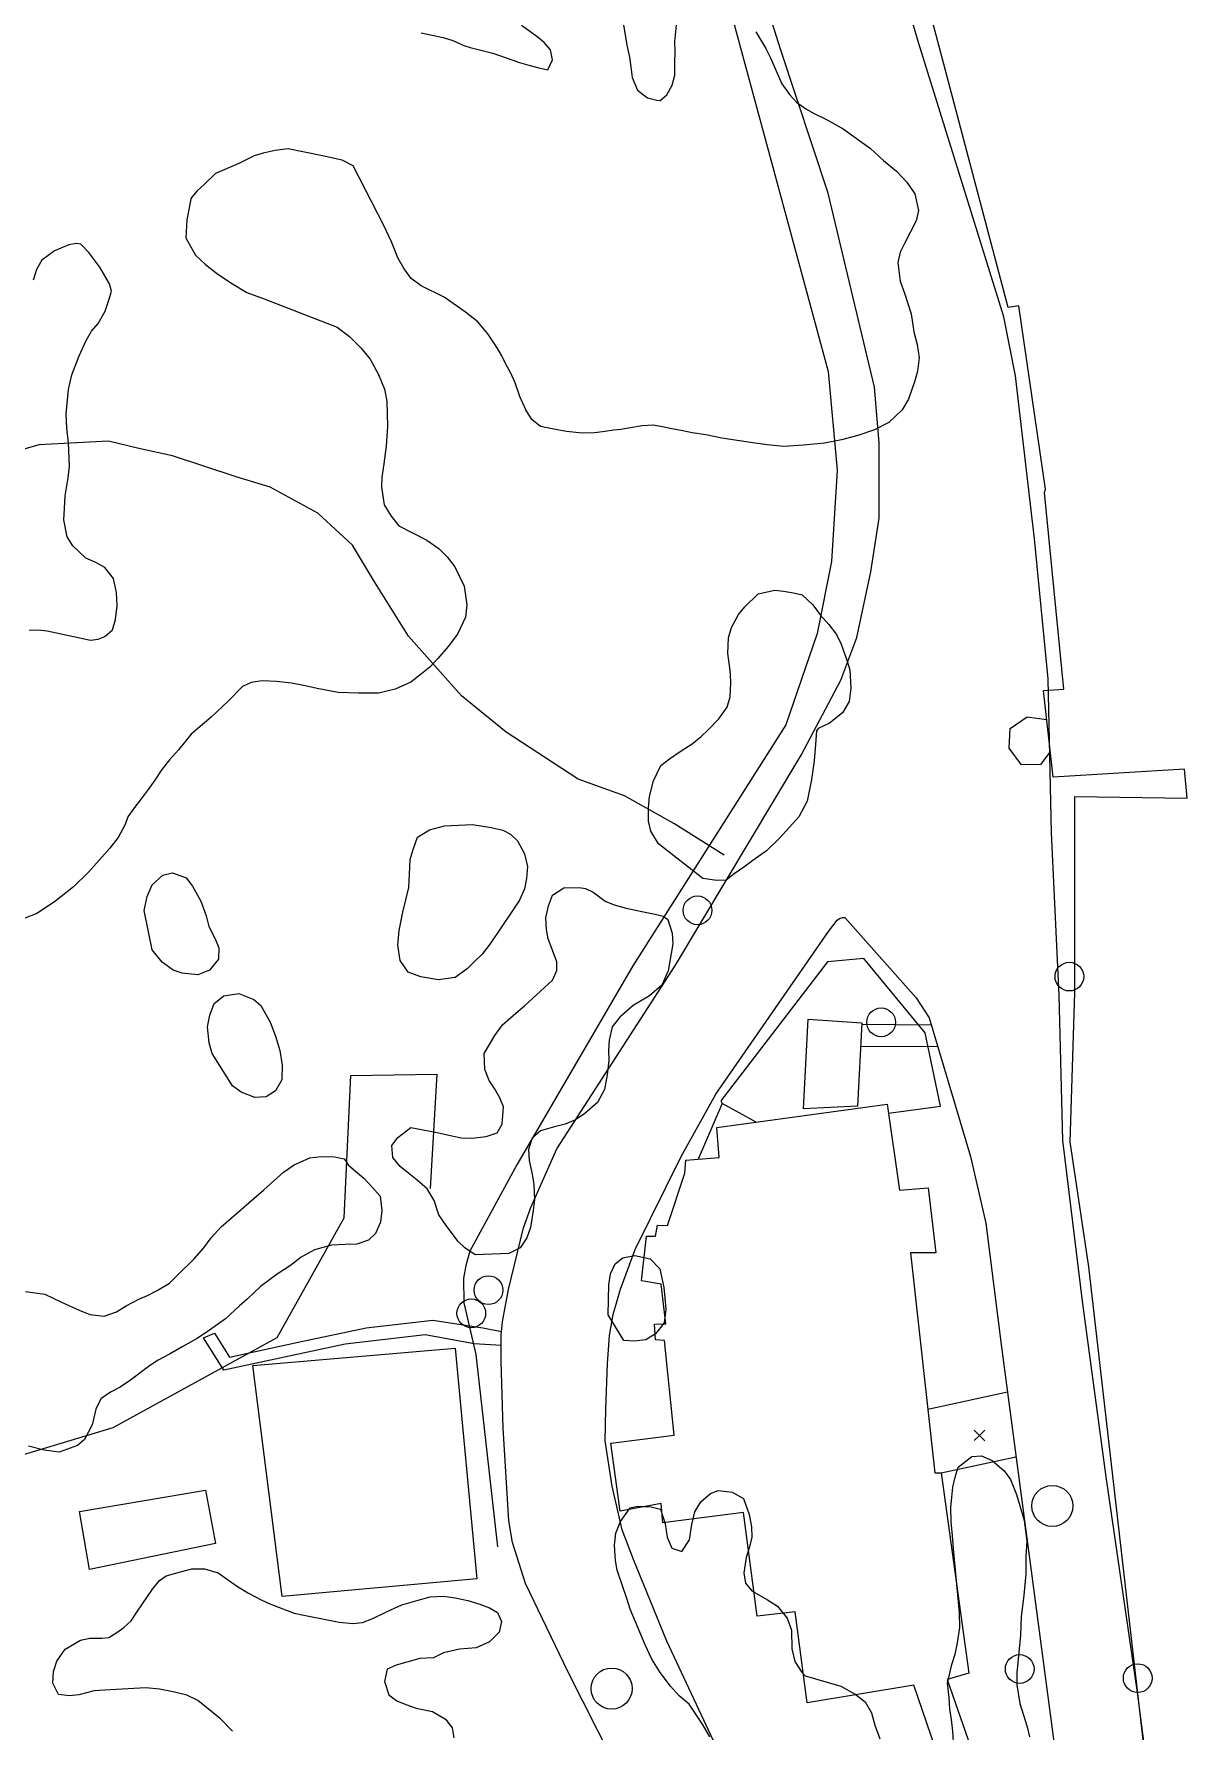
# Model space of a CAD drawing. Header units: metres. Extents: x 4652992 to 4879070, y 2074171 to 2309877.
# Drawn here: x 4654362.4 to 4654424.2, y 2307839.3 to 2307930.2 of the extents above; entities that cross this region are included whole.
import ezdxf

# ---------------------------------------------------------------- set-up
doc = ezdxf.new("R2010")
doc.units = ezdxf.units.M
doc.header["$MEASUREMENT"] = 0
doc.linetypes.add('DGN Style 2', pattern=[66.27138, 39.762828, -26.508552])
for name, color, linetype, lineweight in [('Level 1', 2, 'Continuous', 0), ('Level 18', 5, 'Continuous', 0), ('Level 30', 5, 'Continuous', 0), ('Level 31', 38, 'Continuous', 0), ('Level 35', 4, 'Continuous', 0), ('Level 36', 1, 'Continuous', 0), ('Level 37', 3, 'Continuous', 0), ('Level 38', 3, 'Continuous', 0), ('Level 40', 1, 'Continuous', 0), ('Level 45', 9, 'Continuous', 0), ('Level 53', 5, 'Continuous', 0), ('Level 54', 30, 'DGN Style 2', 0), ('Level 61', 4, 'Continuous', 0), ('Level 62', 4, 'Continuous', 0), ('Level 63', 3, 'Continuous', 0)]:
    doc.layers.add(name, color=color, linetype=linetype, lineweight=lineweight)

# ---------------------------------------------------------------- blocks, each defined once
blk = doc.blocks.new('POSTE_1')
at = {"layer": 'Level 61'}
blk.add_circle((-4.7e-05, -1.9e-05, -2.4e-05), 0.770001, dxfattribs=at)
blk = doc.blocks.new('AL_1')
at = {"layer": 'Level 45'}
blk.add_circle((2.1e-05, 1.3e-05, 3e-05), 1.100002, dxfattribs=at)
blk = doc.blocks.new('COTA_11')
at = {"layer": 'Level 63', "ltscale": 0.2}
for p, q in [((-1.408272, 1.419372, 0.00024), (0.000185, -0.00015, 0.00024)), ((1.419707, 1.408307, 0.00024), (0.000185, -0.00015, 0.00024)), ((0.000185, -0.00015, 0.00024), (-1.419337, -1.408607, 0.00024)), ((0.000185, -0.00015, 0.00024), (1.408642, -1.419672, 0.00024))]:
    blk.add_line(p, q, dxfattribs=at)

msp = doc.modelspace()

# ---------------------------------------------------------------- linework, layer by layer
at = {"layer": 'Level 1'}
msp.add_polyline3d([(4654399.375656, 2307886.217065, 1367), (4654396.675211, 2307887.910247, 1364), (4654394.038203, 2307889.398372, 1362), (4654391.561358, 2307890.287298, 1359.16), (4654387.696332, 2307892.801336, 1356.84), (4654385.299769, 2307894.753819, 1356), (4654382.469821, 2307897.946792, 1355), (4654380.587455, 2307900.949494, 1354), (4654379.454434, 2307902.82897, 1353), (4654377.6053, 2307904.534589, 1352), (4654375.049391, 2307905.930335, 1351), (4654373.231554, 2307906.476577, 1350), (4654369.826957, 2307907.604371, 1348), (4654368.007438, 2307908.005134, 1347), (4654366.389952, 2307908.390368, 1346), (4654362.660771, 2307908.189085, 1345), (4654359.527892, 2307907.292756, 1344.48)], dxfattribs=at)
at = {"layer": 'Level 18', "color": 30}
for points in [[(4654422.79611, 2307831.606672, 1372.567526), (4654421.525157, 2307841.362902, 1371.631125), (4654419.846687, 2307852.916133, 1370.4569), (4654418.567203, 2307862.334612, 1369.752861), (4654417.528472, 2307870.926252, 1368.990392), (4654417.318157, 2307878.713073, 1368.629398), (4654416.916682, 2307887.416539, 1368.269398), (4654416.735538, 2307895.660109, 1368.009398), (4654416.003383, 2307903.154393, 1367.939398), (4654414.99325, 2307911.886516, 1368.029398), (4654414.362368, 2307915.0445, 1368.109398), (4654409.783123, 2307929.747616, 1368.299398), (4654405.699349, 2307943.756894, 1368.188105), (4654401.103717, 2307958.940079, 1368.200928), (4654396.222893, 2307974.106805, 1367.900175), (4654389.205098, 2307999.377394, 1367.045013), (4654384.495092, 2308019.023398, 1366.410712), (4654379.788315, 2308038.259953, 1365.687573), (4654375.976073, 2308056.687478, 1365.146667), (4654372.28934, 2308074.494753, 1364.571926), (4654368.246971, 2308093.541565, 1364.093342), (4654366.325954, 2308110.401765, 1363.53)], [(4654394.180085, 2307836.198893, 1367.56), (4654391.02331, 2307842.447566, 1367.81), (4654388.733054, 2307847.20141, 1367.94), (4654388.044197, 2307849.408716, 1368.02), (4654387.835683, 2307850.557299, 1368.01), (4654387.543985, 2307855.53292, 1368.1), (4654387.419919, 2307859.094861, 1368.17), (4654387.433068, 2307860.50862, 1368.13), (4654387.507762, 2307861.212768, 1368.12), (4654387.563583, 2307861.618694, 1368.12), (4654387.813972, 2307862.956624, 1368.15), (4654388.626684, 2307866.2608, 1368.09), (4654389.012913, 2307867.348897, 1368.03), (4654390.405692, 2307870.487655, 1368.07), (4654396.772175, 2307880.320476, 1368), (4654403.506028, 2307891.574453, 1368.04), (4654405.628631, 2307895.598772, 1368.03), (4654406.480678, 2307897.877164, 1367.96), (4654407.241959, 2307901.390484, 1367.93), (4654407.680129, 2307904.258363, 1367.76), (4654407.672683, 2307908.294258, 1367.8), (4654407.423949, 2307911.28216, 1367.78), (4654404.94969, 2307921.674259, 1367.96), (4654402.39772, 2307929.389076, 1367.92), (4654399.423089, 2307938.774889, 1368.12)], [(4654399.074542, 2307838.214984, 1367.551883), (4654396.303918, 2307844.109947, 1367.751512), (4654394.517043, 2307848.486896, 1367.791512), (4654393.912291, 2307850.086558, 1367.791512), (4654393.374196, 2307852.420011, 1367.871512), (4654393.000757, 2307854.850083, 1367.831512), (4654393.035711, 2307856.5383, 1367.831512), (4654393.123451, 2307858.963059, 1367.831512), (4654393.237596, 2307860.491066, 1367.971784), (4654393.420352, 2307861.611812, 1367.911784), (4654393.826576, 2307862.970121, 1367.851784), (4654394.602466, 2307865.093757, 1367.821784), (4654397.065008, 2307870.075949, 1367.925252), (4654398.922262, 2307873.42349, 1367.975252), (4654404.958375, 2307882.122992, 1368.005954), (4654405.425838, 2307882.731441, 1367.975954), (4654405.561796, 2307882.82732, 1367.975954), (4654405.716914, 2307882.875992, 1367.985954), (4654405.841024, 2307882.880212, 1367.985954), (4654409.668727, 2307878.567266, 1368.465954), (4654410.359084, 2307877.496897, 1368.455954), (4654412.582288, 2307870.075376, 1369.175954), (4654413.388912, 2307866.501266, 1369.315954), (4654414.232313, 2307859.867907, 1369.895954), (4654417.071729, 2307838.455664, 1371.855954)]]:
    msp.add_polyline3d(points, dxfattribs=at)
at = {"layer": 'Level 30', "color": 1}
for points in [[(4654422.196223, 2307835.573193, 1375.102378), (4654418.918478, 2307864.172454, 1374.341197), (4654417.91636, 2307870.860537, 1374.641197), (4654418.173141, 2307878.839968, 1373.661197), (4654418.167626, 2307889.364657, 1372.031197), (4654424.178723, 2307889.276868, 1371.321197), (4654424.042128, 2307890.82103, 1371.311197), (4654416.998801, 2307890.387293, 1370.541197), (4654416.478147, 2307895.034456, 1370.691197), (4654417.57048, 2307895.108659, 1372.251197), (4654416.532604, 2307905.638731, 1370.461197), (4654416.585623, 2307905.81803, 1372.561197), (4654415.172562, 2307915.634733, 1373.121197), (4654414.596915, 2307915.543689, 1373.081197), (4654407.949899, 2307940.681037, 1371.541197), (4654408.071864, 2307940.783614, 1372.611197), (4654406.265325, 2307947.164787, 1372.701197), (4654405.93306, 2307946.913699, 1371.551197), (4654396.388111, 2307977.142489, 1373.701197), (4654396.147874, 2307977.119265, 1370.721197), (4654396.117717, 2307977.243641, 1370.722481)], [(4654410.683795, 2307838.424085, 1373.616513), (4654409.547036, 2307841.762197, 1375.796513), (4654403.815948, 2307840.817147, 1373.556513), (4654403.179674, 2307845.68194, 1374.056513), (4654401.153138, 2307845.463959, 1373.476513), (4654400.416061, 2307851.010716, 1373.586513), (4654396.090012, 2307850.460714, 1373.046513), (4654395.99203, 2307851.483731, 1373.056513), (4654393.81028, 2307851.072955, 1372.876513), (4654393.302442, 2307854.727527, 1372.906513), (4654396.701761, 2307855.158621, 1372.976513), (4654396.185218, 2307860.216162, 1372.276513), (4654395.697138, 2307860.255647, 1371.456513), (4654395.646119, 2307861.102183, 1371.546513), (4654396.245416, 2307861.117679, 1371.526513), (4654395.995849, 2307863.24389, 1371.586513), (4654394.94175, 2307863.421728, 1371.476513), (4654395.208441, 2307865.802729, 1371.736513), (4654395.698395, 2307865.804708, 1371.706513), (4654395.799934, 2307866.405354, 1371.756513), (4654396.334645, 2307866.384655, 1371.856513), (4654397.272382, 2307869.178467, 1371.806513), (4654397.316403, 2307869.873996, 1371.626513), (4654399.11702, 2307870.031496, 1372.386513), (4654398.981113, 2307871.633578, 1372.166513), (4654408.111259, 2307872.877314, 1372.316513), (4654408.773836, 2307868.265333, 1372.376513), (4654410.298417, 2307868.393048, 1371.526513), (4654410.718448, 2307864.922928, 1371.636513), (4654409.361842, 2307864.915803, 1372.306513), (4654410.666552, 2307853.137295, 1374.536513), (4654411.000959, 2307853.141745, 1374.476513), (4654412.48083, 2307842.402661, 1374.456513), (4654411.322132, 2307842.064108, 1374.436513), (4654412.453364, 2307838.831646, 1373.536513)]]:
    msp.add_polyline3d(points, dxfattribs=at)
for points in [[(4654375.694476, 2307846.501408, 1369.221493), (4654374.120741, 2307858.880066, 1369.361493), (4654384.968745, 2307859.815303, 1369.861493), (4654386.129583, 2307847.446906, 1370.101493)], [(4654365.365027, 2307847.952656, 1365.151493), (4654364.841151, 2307851.05912, 1365.351493), (4654371.580589, 2307852.20252, 1365.411493), (4654372.127262, 2307849.339597, 1365.041493)]]:
    msp.add_3dface(points, dxfattribs=at)
at = {"layer": 'Level 31'}
msp.add_polyline3d([(4654416.821974, 2307891.726554, 1370.266608), (4654416.329654, 2307891.072598, 1370.096608), (4654415.301786, 2307891.061739, 1370.016608), (4654414.638132, 2307891.942358, 1369.996608), (4654414.695488, 2307893.007286, 1369.936608), (4654415.604022, 2307893.629191, 1369.926608), (4654416.651744, 2307893.484996, 1369.976608)], dxfattribs=at)
at = {"layer": 'Level 35', "extrusion": (-0.0028601656341047, -0.0956769631822831, 0.9954083273555439), "elevation": -232757.813542, "flags": 128}
msp.add_lwpolyline([(4583362.095805, 2434818.239003), (4583360.247791, 2434819.179248), (4583359.053947, 2434816.149569)], dxfattribs=at)
at = {"layer": 'Level 36'}
for p, q in [((4654410.288417, 2307856.550976, 1371.320298), (4654414.550766, 2307857.466424, 1371.600298)), ((4654411.000959, 2307853.141745, 1371.500299), (4654415.01252, 2307853.984306, 1371.700299))]:
    msp.add_line(p, q, dxfattribs=at)
at = {"layer": 'Level 37', "extrusion": (-0.2242751989903879, 0.0161996427957323, 0.9743911979749778), "elevation": -1005145.592281, "flags": 128}
msp.add_lwpolyline([(-2637194.72543, 4361699.203093), (-2637195.126292, 4361703.917148), (-2637188.979095, 4361704.006092)], dxfattribs=at)
at = {"layer": 'Level 37'}
for points in [[(4654399.604205, 2307931.842472, 1368.521197), (4654404.947274, 2307912.12044, 1368.681197), (4654405.430328, 2307906.837379, 1368.581197), (4654405.120379, 2307901.952554, 1368.661197), (4654404.354093, 2307898.098159, 1368.661197), (4654402.687077, 2307893.195132, 1368.701197), (4654394.485877, 2307880.284075, 1368.681197), (4654388.265216, 2307869.63461, 1368.421197), (4654385.751255, 2307865.01215, 1368.321197), (4654385.529348, 2307864.243369, 1368.181197), (4654385.413719, 2307863.567712, 1368.161197), (4654385.431931, 2307862.238606, 1368.481197), (4654386.065317, 2307859.477261, 1368.481197), (4654387.230969, 2307849.17121, 1368.641197)], [(4654303.522367, 2307836.978702, 1346.770273), (4654322.698398, 2307842.942044, 1355.490273), (4654353.584691, 2307851.632133, 1362.930273), (4654366.639489, 2307855.563065, 1364.510273), (4654375.434873, 2307860.383755, 1365.310273), (4654379.018281, 2307866.792882, 1365.050273), (4654379.378924, 2307874.423588, 1364.470273)]]:
    msp.add_polyline3d(points, dxfattribs=at)
at = {"layer": 'Level 38'}
msp.add_line((4654399.193016, 2307873.064137, 1369.646513), (4654399.267623, 2307872.911157, 1369.646513), dxfattribs=at)
msp.add_polyline3d([(4654408.181081, 2307872.391304, 1370.836513), (4654410.961347, 2307872.771093, 1370.736513), (4654410.14683, 2307876.696491, 1370.246513), (4654406.863095, 2307880.689006, 1369.786513), (4654404.912683, 2307880.506494, 1369.706513), (4654399.193016, 2307873.064137, 1369.646513)], dxfattribs=at)
at = {"layer": 'Level 40', "color": 3}
for points in [[(4654383.149946, 2307930.268657, 1362.68), (4654384.318434, 2307930.006817, 1362.68), (4654384.83519, 2307929.843801, 1362.72), (4654385.422482, 2307929.575872, 1362.76), (4654385.768935, 2307929.476912, 1363.12), (4654386.990293, 2307929.174284, 1363.12), (4654388.417283, 2307928.67935, 1363.12), (4654388.904681, 2307928.522151, 1363.28), (4654389.368568, 2307928.399923, 1363.48), (4654389.926377, 2307928.289397, 1363.76), (4654390.184258, 2307928.814231, 1364.28), (4654390.078145, 2307929.350564, 1364.4), (4654389.731442, 2307929.752695, 1364.6), (4654389.337841, 2307930.073182, 1364.76), (4654388.509588, 2307930.661666, 1364.96)], [(4654393.922099, 2307931.013887, 1368.92), (4654394.158085, 2307929.603078, 1369), (4654394.305374, 2307928.96765, 1368.96), (4654394.382129, 2307928.437134, 1368.76), (4654394.453037, 2307927.877465, 1368.84), (4654394.741271, 2307927.183797, 1368.96), (4654395.058491, 2307926.939069, 1369.28), (4654395.26997, 2307926.775916, 1369.76), (4654395.763216, 2307926.647871, 1370.04), (4654395.945212, 2307926.642122, 1370.6), (4654396.308958, 2307926.933795, 1371.08), (4654396.596197, 2307927.452812, 1371.12), (4654396.736644, 2307928.000915, 1371.24), (4654396.741993, 2307928.636411, 1371.4), (4654396.747343, 2307929.271908, 1371.48), (4654396.729305, 2307929.790789, 1371.84), (4654396.816633, 2307930.682852, 1372.04)], [(4654401.079068, 2307930.323274, 1372.8), (4654401.602294, 2307929.431483, 1372.84), (4654401.866892, 2307928.924372, 1372.84), (4654402.472719, 2307927.531219, 1372.76), (4654402.878263, 2307926.965868, 1372.76), (4654403.254323, 2307926.55792, 1372.76), (4654403.759511, 2307926.185011, 1372.8), (4654404.20001, 2307925.946167, 1372.8), (4654404.893042, 2307925.596663, 1372.72), (4654405.744683, 2307925.124794, 1372.68), (4654407.213222, 2307924.076007, 1372.64), (4654407.906502, 2307923.423331, 1372.64), (4654408.617323, 2307922.858116, 1372.64), (4654409.169658, 2307922.263679, 1372.64), (4654409.592866, 2307921.634204, 1372.64), (4654409.781456, 2307920.748094, 1372.6), (4654409.670367, 2307920.194174, 1372.68), (4654409.03145, 2307918.987034, 1372.76), (4654408.814621, 2307918.51469, 1372.8), (4654408.674173, 2307917.966587, 1372.88), (4654408.810018, 2307916.96968, 1373.04), (4654409.045382, 2307916.3168, 1373.16), (4654409.210212, 2307915.768832, 1373.2), (4654409.4044, 2307915.215048, 1373.4), (4654409.546091, 2307914.247294, 1373.36), (4654409.716892, 2307913.576895, 1373.36), (4654409.817283, 2307912.859823, 1373.36), (4654409.735676, 2307912.1485, 1373.36), (4654409.601076, 2307911.62955, 1373.4), (4654409.249646, 2307910.638256, 1373.4), (4654408.921355, 2307910.066749, 1373.44), (4654408.205683, 2307909.390125, 1373.44), (4654407.425198, 2307908.999153, 1373.44), (4654406.538974, 2307908.689757, 1373.44), (4654405.67029, 2307908.467822, 1373.36), (4654404.748737, 2307908.286676, 1373.28), (4654403.627521, 2307908.175403, 1373.2), (4654402.576716, 2307908.110803, 1373), (4654401.678425, 2307908.197857, 1372.88), (4654400.785981, 2307908.314064, 1372.68), (4654399.247653, 2307908.558249, 1372.12), (4654398.39626, 2307908.726947, 1371.36), (4654397.656455, 2307908.843222, 1370.52), (4654397.069288, 2307908.959565, 1370.44), (4654396.570196, 2307909.058457, 1370.4), (4654396.071104, 2307909.157349, 1370.4), (4654395.572012, 2307909.25624, 1370.28), (4654394.984969, 2307909.220998, 1368.72), (4654394.351028, 2307909.104111, 1367.88), (4654393.846213, 2307909.022264, 1367.32), (4654393.441167, 2307908.981272, 1366.36), (4654393.000916, 2307908.916944, 1366.08), (4654392.437385, 2307908.846731, 1366.08), (4654391.762268, 2307908.82894, 1366.08), (4654390.922693, 2307908.904359, 1365.04), (4654390.159376, 2307909.055605, 1364.56), (4654389.542851, 2307909.177765, 1364.44), (4654389.067021, 2307909.544858, 1364.24), (4654388.743706, 2307910.063603, 1364.04), (4654388.43196, 2307910.792242, 1363.8), (4654388.178931, 2307911.509247, 1363.56), (4654387.949538, 2307912.039695, 1363.32), (4654387.679093, 2307912.517652, 1363.08), (4654387.461518, 2307912.954822, 1362.76), (4654387.214584, 2307913.397809, 1362.56), (4654386.720841, 2307914.132197, 1362.48), (4654386.1802, 2307914.784941, 1362.48), (4654385.522249, 2307915.309368, 1362.48), (4654384.370929, 2307916.113426, 1362.48), (4654383.149323, 2307916.719226, 1362.48), (4654382.614777, 2307917.097952, 1362.24), (4654382.232745, 2307917.628332, 1361.8), (4654381.891766, 2307918.211203, 1361.64), (4654381.54469, 2307919.068091, 1361.48), (4654381.138898, 2307919.936613, 1361.4), (4654379.492467, 2307923.142501, 1361.64), (4654378.911022, 2307923.439584, 1361.8), (4654377.859968, 2307923.678155, 1362.04), (4654376.891143, 2307923.870122, 1362.2), (4654376.010392, 2307924.044636, 1362.4), (4654375.323581, 2307923.968538, 1362.64), (4654374.683792, 2307923.822498, 1362.72), (4654374.196643, 2307923.676526, 1362.8), (4654373.380953, 2307923.262217, 1362.88), (4654372.113319, 2307922.725273, 1363.04), (4654371.509109, 2307922.147813, 1363.32), (4654371.133671, 2307921.797832, 1363.44), (4654370.852154, 2307921.459554, 1363.76), (4654370.805255, 2307921.377911, 1364.44), (4654370.70586, 2307920.882298, 1364.76), (4654370.57723, 2307920.240916, 1364.76), (4654370.536925, 2307919.278912, 1364.76), (4654371.054303, 2307918.357967, 1365.08), (4654371.59482, 2307917.856809, 1365.36), (4654372.252771, 2307917.332382, 1365.56), (4654373.034002, 2307916.81384, 1365.8), (4654373.797568, 2307916.359422, 1366.16), (4654374.737159, 2307916.021688, 1366.56), (4654375.700263, 2307915.648982, 1366.84), (4654378.642442, 2307914.490077, 1367.08), (4654379.30624, 2307913.994804, 1367.16), (4654379.917292, 2307913.388733, 1367.32), (4654380.405063, 2307912.776776, 1367.32), (4654380.851907, 2307911.960744, 1367.32), (4654381.181318, 2307911.167981, 1367.36), (4654381.299249, 2307910.53837, 1367.36), (4654381.317411, 2307909.867903, 1367.4), (4654381.329727, 2307909.168282, 1367.4), (4654381.271881, 2307908.118816, 1367.4), (4654381.1435, 2307907.174264, 1367.44), (4654381.032535, 2307906.468758, 1367.6), (4654381.015368, 2307905.92654, 1367.68), (4654381.162906, 2307904.98794, 1367.72), (4654381.527397, 2307904.370099, 1367.72), (4654381.944634, 2307903.863055, 1367.72), (4654383.436437, 2307903.082469, 1367.72), (4654384.106081, 2307902.61635, 1367.72), (4654384.540858, 2307902.196767, 1367.72), (4654384.952248, 2307901.66057, 1367.72), (4654385.44624, 2307900.623011, 1367.72), (4654385.582084, 2307899.626103, 1367.72), (4654385.512172, 2307898.973088, 1367.72), (4654385.084361, 2307898.057553, 1367.56), (4654384.585891, 2307897.398516, 1367.48), (4654384.028704, 2307896.751114, 1367.44), (4654383.60052, 2307896.290336, 1367.36), (4654383.160517, 2307895.922837, 1367.32), (4654382.585541, 2307895.491145, 1367.28), (4654381.74634, 2307895.111807, 1367.28), (4654380.848298, 2307894.895689, 1367.24), (4654379.779828, 2307894.895214, 1367.12), (4654378.687847, 2307894.92971, 1366.92), (4654377.660304, 2307895.13331, 1366.56), (4654376.83827, 2307895.296191, 1366.2), (4654376.192387, 2307895.424168, 1365.76), (4654375.388017, 2307895.522924, 1365.28), (4654374.630671, 2307895.551738, 1364.92), (4654374.031935, 2307895.458189, 1364.64), (4654373.56245, 2307895.248092, 1364.6), (4654372.794033, 2307894.46067, 1364.24), (4654371.890641, 2307893.609056, 1363.36), (4654370.822918, 2307892.699067, 1363), (4654370.136728, 2307891.86504, 1362.76), (4654369.661645, 2307891.322619, 1362.28), (4654369.251126, 2307890.797716, 1362.08), (4654368.864118, 2307890.237843, 1361.96), (4654368.518162, 2307889.73046, 1361.8), (4654368.142848, 2307889.228894, 1361.44), (4654367.732328, 2307888.703992, 1361), (4654367.433271, 2307888.278253, 1360.88), (4654367.286853, 2307887.852582, 1360.52), (4654366.905816, 2307887.170276, 1360.04), (4654366.454245, 2307886.592884, 1359.64), (4654365.897058, 2307885.945481, 1359.4), (4654365.310513, 2307885.303896, 1359.24), (4654364.512737, 2307884.522292, 1359.16), (4654363.497759, 2307883.7231, 1359.04), (4654362.54722, 2307883.093014, 1358.84), (4654361.819481, 2307882.81284, 1358.48)], [(4654362.141429, 2307898.268895, 1354.28), (4654362.63455, 2307898.292436, 1354.56), (4654363.11013, 2307898.228515, 1355.12), (4654364.513484, 2307897.920137, 1356.48), (4654365.012576, 2307897.821246, 1357.04), (4654365.423593, 2307897.739805, 1357.6), (4654365.828639, 2307897.780797, 1358.12), (4654366.192508, 2307897.920884, 1358.64), (4654366.603152, 2307898.294201, 1358.84), (4654366.772958, 2307898.836487, 1358.92), (4654366.860411, 2307899.576964, 1359.16), (4654366.818737, 2307900.282402, 1359.16), (4654366.665477, 2307901.040262, 1359.16), (4654366.201217, 2307901.617248, 1359.16), (4654365.707847, 2307901.896879, 1359.16), (4654365.173425, 2307902.124019, 1359.32), (4654364.480145, 2307902.776696, 1359.4), (4654364.180342, 2307903.260471, 1359.44), (4654363.997599, 2307904.175734, 1359.56), (4654364.026459, 2307904.776259, 1359.56), (4654364.072861, 2307905.464246, 1359.8), (4654364.236446, 2307906.432135, 1359.84), (4654364.300512, 2307907.055997, 1359.84), (4654364.246647, 2307908.30947, 1359.84), (4654364.15795, 2307909.08485, 1359.84), (4654364.12797, 2307909.848596, 1359.84), (4654364.238437, 2307911.160444, 1359.84), (4654364.425659, 2307911.941777, 1359.8), (4654364.812294, 2307912.956407, 1359.64), (4654365.193206, 2307913.790298, 1359.64), (4654365.474598, 2307914.280162, 1359.6), (4654365.832372, 2307914.694267, 1359.48), (4654366.207562, 2307915.347418, 1359.4), (4654366.430113, 2307916.000502, 1359.24), (4654366.547174, 2307916.43199, 1358.44), (4654366.441185, 2307916.816737, 1358.04), (4654365.91796, 2307917.708528, 1357.48), (4654365.341989, 2307918.489521, 1356.68), (4654364.913058, 2307918.938258, 1356.08), (4654364.678191, 2307918.984795, 1355.52), (4654364.267299, 2307918.914649, 1354.84), (4654363.498508, 2307918.581985, 1354.36), (4654362.817916, 2307918.080283, 1354.36), (4654362.536524, 2307917.59042, 1354.36), (4654362.360871, 2307917.01898, 1354.36)], [(4654395.865404, 2307886.822909, 1371.577311), (4654395.453419, 2307887.494335, 1371.537311), (4654395.327951, 2307888.039301, 1371.357311), (4654395.31931, 2307888.730149, 1370.917311), (4654395.367497, 2307889.353604, 1370.817311), (4654395.590926, 2307890.195883, 1370.737311), (4654395.981427, 2307891.019491, 1370.597311), (4654396.443464, 2307891.379023, 1370.497311), (4654397.076262, 2307891.803548, 1370.457311), (4654397.670117, 2307892.179445, 1370.457311), (4654398.140839, 2307892.579468, 1370.457311), (4654398.514998, 2307892.928089, 1370.537311), (4654399.097553, 2307893.517166, 1370.517311), (4654399.532507, 2307894.149227, 1370.417311), (4654399.692246, 2307894.694569, 1370.257311), (4654399.725443, 2307895.447541, 1369.937311), (4654399.716523, 2307895.87122, 1369.637311), (4654399.685237, 2307896.257088, 1369.317311), (4654399.578726, 2307897.02337, 1369.157311), (4654399.60193, 2307897.862686, 1369.157311), (4654399.761669, 2307898.408028, 1369.077311), (4654400.139796, 2307899.107481, 1368.957311), (4654400.484491, 2307899.518133, 1368.957311), (4654401.202552, 2307900.207239, 1369.037311), (4654402.087919, 2307900.413504, 1369.317311), (4654402.561771, 2307900.362853, 1369.517311), (4654403.09824, 2307900.271805, 1369.677311), (4654403.560512, 2307900.167166, 1369.877311), (4654404.127474, 2307899.620084, 1370.197311), (4654404.513683, 2307899.094352, 1370.657311), (4654404.984875, 2307898.566034, 1371.077311), (4654405.398446, 2307898.034941, 1371.077311), (4654405.644946, 2307897.522519, 1371.177311), (4654405.945098, 2307896.662039, 1371.417311), (4654406.117401, 2307896.136025, 1371.517311), (4654406.166806, 2307895.169967, 1371.617311), (4654406.081779, 2307894.441215, 1371.657311), (4654405.710235, 2307893.838922, 1371.797311), (4654405.021125, 2307893.284788, 1371.937311), (4654404.417277, 2307892.995235, 1372.077311), (4654404.31992, 2307892.873666, 1372.577311), (4654404.262255, 2307892.139553, 1372.577311), (4654404.203002, 2307891.265106, 1372.757311), (4654404.060075, 2307890.26641, 1372.957311), (4654403.824786, 2307889.102974, 1373.097311), (4654403.37377, 2307888.263095, 1373.217311), (4654402.346269, 2307887.1283, 1373.477311), (4654401.644785, 2307886.45001, 1373.597311), (4654400.92042, 2307885.930912, 1373.617311), (4654400.480749, 2307885.609191, 1373.597311), (4654399.911362, 2307885.214436, 1373.537311), (4654399.482477, 2307884.876537, 1373.437311), (4654398.980469, 2307884.862382, 1373.257311), (4654398.232988, 2307884.966646, 1373.137311), (4654395.865404, 2307886.822909, 1371.577311)], [(4654386.874912, 2307881.521156, 1366.7125), (4654386.403021, 2307880.912559, 1366.3525), (4654385.974282, 2307880.50578, 1366.2325), (4654385.608848, 2307880.128677, 1366.1725), (4654384.954938, 2307879.667799, 1366.1325), (4654384.071519, 2307879.53213, 1366.0525), (4654383.125492, 2307879.703057, 1365.8525), (4654382.437727, 2307879.949647, 1365.5925), (4654382.016837, 2307880.578592, 1365.4525), (4654381.890891, 2307881.388166, 1365.4525), (4654381.959186, 2307882.173784, 1365.2725), (4654382.158399, 2307883.172096, 1364.9325), (4654382.48133, 2307884.48263, 1364.5925), (4654382.507903, 2307885.206319, 1364.3525), (4654382.545983, 2307885.983826, 1364.3525), (4654382.704938, 2307886.527448, 1364.3325), (4654382.944459, 2307887.181473, 1364.4125), (4654383.583984, 2307887.575078, 1364.5125), (4654384.383229, 2307887.783271, 1364.6725), (4654385.893253, 2307887.85251, 1365.1325), (4654386.899709, 2307887.697804, 1365.5525), (4654387.509053, 2307887.550646, 1365.8325), (4654387.920565, 2307887.344044, 1366.0525), (4654388.300432, 2307886.989442, 1366.1725), (4654388.676724, 2307886.285114, 1366.4125), (4654388.831437, 2307885.610086, 1366.5925), (4654388.781118, 2307884.975142, 1366.5925), (4654388.673962, 2307884.407376, 1366.6525), (4654388.415734, 2307883.79906, 1366.7925), (4654387.979096, 2307883.155537, 1366.8925), (4654386.874912, 2307881.521156, 1366.7125)], [(4654368.293324, 2307883.261475, 1359.1125), (4654368.465216, 2307883.998806, 1358.9525), (4654368.726321, 2307884.620577, 1358.9325), (4654369.296056, 2307885.153978, 1358.9325), (4654369.817617, 2307885.26227, 1358.9925), (4654370.546389, 2307885.007663, 1359.0725), (4654370.892449, 2307884.561551, 1359.2725), (4654371.333494, 2307883.760462, 1359.5325), (4654371.618427, 2307882.961858, 1359.7325), (4654371.768817, 2307882.399811, 1359.9325), (4654372.096187, 2307881.733081, 1360.1525), (4654372.307721, 2307881.2572, 1360.2525), (4654372.276825, 2307880.646493, 1360.4325), (4654371.794142, 2307880.054022, 1360.4925), (4654371.172592, 2307879.81109, 1360.4525), (4654370.338078, 2307879.904149, 1360.2925), (4654369.857506, 2307880.054166, 1360.1725), (4654369.267568, 2307880.491887, 1359.9525), (4654368.737327, 2307881.14221, 1359.7925), (4654368.293324, 2307883.261475, 1359.1125)], [(4654386.035683, 2307864.808757, 1370.8325), (4654385.475245, 2307865.184643, 1370.6725), (4654385.109046, 2307865.536573, 1370.5525), (4654384.768739, 2307866.009595, 1370.3525), (4654384.479515, 2307866.388527, 1370.0925), (4654384.088124, 2307866.955637, 1369.8725), (4654383.838444, 2307867.719316, 1369.8725), (4654383.45856, 2307868.340244, 1369.6725), (4654382.931928, 2307868.80764, 1369.2725), (4654382.48084, 2307869.162149, 1369.0725), (4654382.008167, 2307869.548911, 1368.9125), (4654381.626854, 2307870.029949, 1368.6925), (4654381.562068, 2307870.659362, 1368.7325), (4654381.884334, 2307871.100972, 1368.8125), (4654382.596511, 2307871.634561, 1368.8525), (4654383.990732, 2307871.361997, 1368.8525), (4654384.79144, 2307871.177428, 1368.9125), (4654385.310856, 2307871.075885, 1369.0325), (4654385.861201, 2307871.052397, 1369.0925), (4654386.620886, 2307871.142171, 1369.2125), (4654387.206468, 2307871.350084, 1369.3525), (4654387.487727, 2307871.799711, 1369.5325), (4654387.54666, 2307872.741345, 1369.5725), (4654387.348794, 2307873.214554, 1369.4925), (4654387.071793, 2307873.717251, 1369.3925), (4654386.780407, 2307874.152674, 1369.2925), (4654386.550881, 2307874.744208, 1369.1325), (4654386.518455, 2307875.591567, 1369.1125), (4654387.095357, 2307876.558094, 1369.0525), (4654387.501066, 2307877.123562, 1369.0325), (4654388.206042, 2307877.756677, 1369.0125), (4654388.68658, 2307878.139312, 1369.0525), (4654390.1771, 2307879.515945, 1369.0525), (4654390.418067, 2307880.043534, 1368.9725), (4654390.417319, 2307880.506241, 1368.5125), (4654390.233123, 2307880.976777, 1368.4525), (4654389.939559, 2307881.735018, 1368.2525), (4654389.862552, 2307882.240667, 1367.9125), (4654389.825104, 2307882.864736, 1367.5325), (4654389.96319, 2307883.510557, 1367.5125), (4654390.182573, 2307884.070399, 1367.5525), (4654390.781092, 2307884.47202, 1367.9125), (4654391.611283, 2307884.491943, 1368.6925), (4654391.953004, 2307884.425138, 1369.1925), (4654392.353723, 2307884.234663, 1369.5125), (4654392.992583, 2307883.759344, 1369.5125), (4654393.475316, 2307883.552836, 1369.8725), (4654394.119913, 2307883.370752, 1370.2925), (4654394.964504, 2307883.191622, 1370.6325), (4654395.675284, 2307883.052668, 1370.8725), (4654396.10981, 2307882.953703, 1371.1125), (4654396.357296, 2307882.779168, 1371.5325), (4654396.582515, 2307882.034288, 1371.8325), (4654396.617801, 2307881.46671, 1371.6725), (4654396.367538, 2307880.029834, 1371.6725), (4654396.044573, 2307879.251952, 1371.5925), (4654395.36765, 2307878.683438, 1371.4725), (4654394.502239, 2307878.165789, 1371.2925), (4654393.783594, 2307877.535346, 1371.1725), (4654393.375723, 2307877.026369, 1371.0525), (4654393.223254, 2307876.313275, 1370.9725), (4654393.179403, 2307875.775184, 1370.9725), (4654393.203897, 2307875.223733, 1370.9725), (4654393.108265, 2307874.44346, 1370.9725), (4654392.971626, 2307873.671203, 1371.0525), (4654392.591825, 2307872.960501, 1371.0925), (4654391.912024, 2307872.378532, 1371.0725), (4654391.412779, 2307872.041605, 1371.0525), (4654390.848781, 2307871.801439, 1371.0125), (4654390.28046, 2307871.674254, 1370.9125), (4654389.535891, 2307871.455372, 1370.6725), (4654389.093482, 2307871.051266, 1370.3925), (4654388.892806, 2307870.445716, 1370.3525), (4654388.925215, 2307869.864683, 1370.7525), (4654389.09576, 2307869.130492, 1370.8525), (4654389.177806, 2307868.581807, 1370.8525), (4654389.215985, 2307867.761357, 1370.8525), (4654389.149835, 2307867.185575, 1370.8125), (4654388.998097, 2307866.276101, 1370.8125), (4654388.808928, 2307865.724368, 1370.8125), (4654388.452856, 2307865.191248, 1370.8125), (4654387.84426, 2307864.875699, 1370.8125), (4654386.035683, 2307864.808757, 1370.8325)], [(4654371.937579, 2307875.59661, 1361.7725), (4654371.787189, 2307876.158656, 1361.5925), (4654371.686419, 2307877.019376, 1361.4725), (4654371.821628, 2307877.651742, 1361.3925), (4654372.055395, 2307878.278858, 1361.3525), (4654372.569024, 2307878.683057, 1361.4525), (4654373.378346, 2307878.805179, 1361.6325), (4654374.1805, 2307878.494174, 1361.9125), (4654374.549576, 2307878.155699, 1362.0725), (4654375.058249, 2307877.271304, 1362.4925), (4654375.34102, 2307876.52919, 1362.8525), (4654375.574155, 2307875.75473, 1363.1525), (4654375.692186, 2307874.974738, 1363.2725), (4654375.678566, 2307874.178431, 1363.2725), (4654375.341202, 2307873.599603, 1363.2725), (4654374.831164, 2307873.278803, 1363.2125), (4654374.225429, 2307873.243034, 1363.1325), (4654373.50241, 2307873.524551, 1362.9125), (4654373.034777, 2307873.868277, 1362.5725), (4654371.937579, 2307875.59661, 1361.7725)], [(4654361.935668, 2307862.844388, 1363.68), (4654362.974904, 2307862.699095, 1363.92), (4654363.867597, 2307862.279716, 1364.36), (4654364.819007, 2307861.848703, 1364.68), (4654365.382787, 2307861.615745, 1365), (4654366.157798, 2307861.522807, 1365.48), (4654366.815126, 2307861.756308, 1365.52), (4654367.337357, 2307862.077202, 1365.64), (4654368.018073, 2307862.427318, 1365.68), (4654368.487557, 2307862.637415, 1365.68), (4654368.998094, 2307862.900002, 1365.68), (4654369.655299, 2307863.285089, 1365.76), (4654370.077636, 2307863.716713, 1365.76), (4654370.986874, 2307864.597481, 1365.68), (4654371.503009, 2307865.192393, 1365.64), (4654371.88417, 2307865.723112, 1365.6), (4654372.429663, 2307866.312207, 1365.56), (4654374.717625, 2307868.283839, 1365.52), (4654375.761837, 2307869.228799, 1365.52), (4654376.330966, 2307869.631338, 1365.52), (4654377.170167, 2307870.010675, 1365.76), (4654377.792415, 2307870.069254, 1366.12), (4654378.491044, 2307870.052074, 1366.4), (4654379.019495, 2307869.947365, 1367), (4654379.231099, 2307869.632628, 1367.4), (4654379.618853, 2307869.282987, 1367.44), (4654380.065324, 2307868.921712, 1367.72), (4654380.517766, 2307868.438005, 1367.84), (4654380.940849, 2307867.960115, 1367.88), (4654381.029546, 2307867.184735, 1367.92), (4654380.96548, 2307866.560873, 1367.96), (4654380.690059, 2307865.948578, 1367.96), (4654380.314621, 2307865.598598, 1367.96), (4654379.692497, 2307865.388433, 1367.96), (4654379.076096, 2307865.359008, 1367.96), (4654378.336415, 2307865.323697, 1367.8), (4654377.432526, 2307865.078426, 1367.64), (4654376.710758, 2307864.67582, 1367.56), (4654376.135782, 2307864.244128, 1367.48), (4654375.431679, 2307863.777397, 1367.44), (4654374.53401, 2307863.106522, 1367.36), (4654373.818338, 2307862.429898, 1367.36), (4654373.413541, 2307862.085735, 1367.32), (4654372.662664, 2307861.385775, 1367.32), (4654371.806047, 2307860.767391, 1367.24), (4654371.137149, 2307860.323996, 1367.12), (4654370.344971, 2307859.874717, 1367), (4654369.658408, 2307859.495447, 1366.96), (4654369.042256, 2307859.162851, 1366.84), (4654368.584589, 2307858.859476, 1366.8), (4654367.575458, 2307858.089438, 1366.72), (4654367.012175, 2307857.716053, 1366.68), (4654366.501639, 2307857.453466, 1366.6), (4654365.973561, 2307857.103418, 1366.52), (4654365.709834, 2307856.54943, 1366.4), (4654365.510918, 2307855.70979, 1366.4), (4654365.106494, 2307854.91087, 1366.32), (4654364.736903, 2307854.590043, 1366.16), (4654363.75091, 2307854.239791, 1366), (4654362.946541, 2307854.338547, 1365.92), (4654362.106842, 2307854.565552, 1365.84)], [(4654393.157315, 2307861.592211, 1372.857311), (4654393.201387, 2307863.205076, 1372.757311), (4654393.284615, 2307863.795104, 1372.737311), (4654393.540885, 2307864.323121, 1372.737311), (4654393.941245, 2307864.653786, 1372.737311), (4654394.58199, 2307864.768282, 1372.737311), (4654395.404479, 2307864.593469, 1372.737311), (4654395.93666, 2307864.066488, 1372.737311), (4654396.138717, 2307863.06822, 1372.757311), (4654396.204634, 2307862.505448, 1372.797311), (4654396.24811, 2307861.904762, 1372.797311), (4654396.160547, 2307861.160482, 1372.797311), (4654395.69142, 2307860.575359, 1372.797311), (4654395.178114, 2307860.252664, 1372.797311), (4654394.562706, 2307860.189616, 1372.797311), (4654394.008834, 2307860.213243, 1372.777311), (4654393.157315, 2307861.592211, 1372.857311)], [(4654411.675671, 2307838.44199, 1375.026899), (4654411.628593, 2307839.303042, 1374.986899), (4654411.55731, 2307839.91339, 1374.946899), (4654411.474564, 2307840.469236, 1374.946899), (4654411.43639, 2307841.101399, 1374.946899), (4654411.339009, 2307841.858882, 1374.906899), (4654411.578444, 2307842.861756, 1374.866899), (4654411.753555, 2307843.423167, 1374.866899), (4654411.879644, 2307844.022704, 1374.866899), (4654411.996828, 2307844.85113, 1374.866899), (4654411.993041, 2307845.646803, 1374.866899), (4654411.656379, 2307849.063695, 1374.866899), (4654411.60229, 2307849.755799, 1374.866899), (4654411.532287, 2307850.507844, 1374.826899), (4654411.522768, 2307851.276265, 1374.786899), (4654411.58264, 2307851.832174, 1374.786899), (4654411.63678, 2307852.360832, 1374.746899), (4654411.751406, 2307852.905865, 1374.746899), (4654411.920786, 2307853.440024, 1374.706899), (4654412.638988, 2307854.007125, 1374.626899), (4654413.160433, 2307854.045506, 1374.626899), (4654413.734074, 2307853.78962, 1374.586899), (4654414.387287, 2307853.234028, 1374.586899), (4654414.717706, 2307852.77094, 1374.546899), (4654415.034104, 2307851.969956, 1374.546899), (4654415.454893, 2307850.580437, 1374.506899), (4654415.593007, 2307849.474184, 1374.506899), (4654415.536308, 2307848.662134, 1374.506899), (4654415.533085, 2307847.697513, 1374.506899), (4654415.440719, 2307846.580258, 1374.506899), (4654415.282136, 2307845.419374, 1374.506899), (4654415.245804, 2307844.432939, 1374.506899), (4654415.052168, 2307842.427316, 1374.506899), (4654415.057234, 2307841.773339, 1374.506899), (4654415.218273, 2307840.776092, 1374.546899), (4654415.612965, 2307839.533707, 1374.546899), (4654415.728819, 2307838.999676, 1374.546899)], [(4654398.614779, 2307838.99206, 1372.426899), (4654398.214971, 2307839.66766, 1372.386899), (4654397.500658, 2307840.746408, 1372.386899), (4654396.967136, 2307841.193057, 1372.386899), (4654396.505563, 2307841.710585, 1372.386899), (4654395.947222, 2307842.446063, 1372.386899), (4654395.498391, 2307843.159791, 1372.386899), (4654395.143153, 2307843.911709, 1372.386899), (4654394.348653, 2307845.829694, 1372.386899), (4654394.172314, 2307846.347349, 1372.466899), (4654393.649027, 2307847.927566, 1372.466899), (4654393.554818, 2307848.428909, 1372.466899), (4654393.502009, 2307849.262709, 1372.506899), (4654393.579074, 2307849.900373, 1372.666899), (4654393.826134, 2307850.532663, 1372.746899), (4654394.348244, 2307851.252272, 1372.826899), (4654394.738534, 2307851.345093, 1373.226899), (4654395.473265, 2307851.312721, 1373.386899), (4654395.960322, 2307851.187592, 1373.906899), (4654396.221966, 2307850.397483, 1373.906899), (4654396.330809, 2307849.694504, 1373.906899), (4654396.577818, 2307849.106033, 1373.906899), (4654397.108167, 2307848.915525, 1374.146899), (4654397.52522, 2307849.54244, 1374.306899), (4654397.642405, 2307850.370866, 1374.346899), (4654397.813064, 2307851.046721, 1374.506899), (4654398.125061, 2307851.580943, 1374.586899), (4654398.644613, 2307852.01716, 1374.706899), (4654399.052097, 2307852.191736, 1375.026899), (4654399.802742, 2307852.099423, 1375.466899), (4654400.413944, 2307851.750906, 1375.466899), (4654400.718879, 2307850.895419, 1375.466899), (4654400.839185, 2307850.246943, 1375.466899), (4654400.861445, 2307849.674721, 1375.466899), (4654400.71371, 2307849.107873, 1375.466899), (4654400.550062, 2307848.600966, 1375.466899), (4654400.432877, 2307847.772541, 1375.346899), (4654400.515623, 2307847.216695, 1375.306899), (4654400.857504, 2307846.80811, 1375.346899), (4654401.697906, 2307846.328899, 1375.386899), (4654402.226976, 2307845.996695, 1375.386899), (4654402.747755, 2307845.353847, 1375.386899), (4654402.983301, 2307844.710873, 1375.386899), (4654403.001723, 2307843.713562, 1375.466899), (4654403.171052, 2307843.026959, 1375.546899), (4654403.511654, 2307842.476679, 1375.586899), (4654403.723661, 2307842.26423, 1375.986899), (4654405.63305, 2307841.714647, 1375.986899), (4654406.397051, 2307841.279001, 1375.986899), (4654406.936304, 2307840.859604, 1375.946899), (4654407.271175, 2307840.282071, 1375.946899), (4654407.446236, 2307839.62272, 1375.946899), (4654407.719342, 2307838.887115, 1375.906899)], [(4654373.036863, 2307839.291688, 1362.411197), (4654372.393388, 2307839.952288, 1362.691197), (4654371.181942, 2307840.941696, 1363.011197), (4654370.588554, 2307841.217955, 1363.011197), (4654369.860982, 2307841.405668, 1362.951197), (4654369.124765, 2307841.551898, 1362.911197), (4654368.385147, 2307841.612406, 1362.871197), (4654366.470337, 2307841.517544, 1362.811197), (4654365.618554, 2307841.456333, 1362.751197), (4654364.807406, 2307841.243054, 1362.691197), (4654364.303414, 2307841.184763, 1362.671197), (4654363.711351, 2307841.259162, 1362.691197), (4654363.404138, 2307841.867371, 1362.831197), (4654363.447599, 2307842.492327, 1362.911197), (4654363.621323, 2307843.04821, 1362.951197), (4654364.060011, 2307843.695461, 1363.031197), (4654364.895252, 2307844.16315, 1363.191197), (4654365.380108, 2307844.268441, 1363.311197), (4654366.031136, 2307844.268729, 1364.051197), (4654366.415354, 2307844.307611, 1364.651197), (4654366.834675, 2307844.584317, 1364.651197), (4654367.209442, 2307844.855473, 1364.871197), (4654367.6015, 2307845.209592, 1365.031197), (4654367.913614, 2307845.665988, 1365.251197), (4654368.751681, 2307846.910701, 1365.471197), (4654369.12224, 2307847.369888, 1365.611197), (4654369.477351, 2307847.616148, 1365.951197), (4654370.369481, 2307847.870941, 1366.351197), (4654370.857219, 2307847.99006, 1366.351197), (4654371.53891, 2307847.998657, 1366.351197), (4654372.257836, 2307847.769462, 1366.471197), (4654372.686897, 2307847.468244, 1366.631197), (4654373.293138, 2307847.045436, 1366.771197), (4654373.883126, 2307846.683454, 1366.991197), (4654374.601014, 2307846.310469, 1367.471197), (4654375.039239, 2307846.122628, 1367.971197), (4654375.732746, 2307845.840883, 1367.951197), (4654376.337662, 2307845.619934, 1368.251197), (4654376.848743, 2307845.504021, 1368.451197), (4654378.212932, 2307845.247459, 1368.751197), (4654378.740786, 2307845.142615, 1368.991197), (4654379.47464, 2307845.054452, 1369.311197), (4654379.992523, 2307845.109985, 1369.511197), (4654380.55888, 2307845.328686, 1369.511197), (4654381.318384, 2307845.71062, 1369.511197), (4654382.113797, 2307846.056621, 1369.571197), (4654382.85549, 2307846.283696, 1369.671197), (4654383.622083, 2307846.491425, 1369.731197), (4654384.351211, 2307846.519399, 1369.731197), (4654384.957165, 2307846.44224, 1369.691197), (4654385.648828, 2307846.290459, 1369.671197), (4654386.28729, 2307846.091647, 1369.671197), (4654386.797852, 2307845.903838, 1369.591197), (4654387.23844, 2307845.657929, 1369.591197), (4654387.454699, 2307845.168584, 1369.511197), (4654387.319767, 2307844.590596, 1369.491197), (4654386.806898, 2307844.073276, 1369.391197), (4654386.089585, 2307843.754961, 1369.151197), (4654385.193248, 2307843.688201, 1368.911197), (4654384.340427, 2307843.483199, 1368.731197), (4654383.809979, 2307843.228566, 1368.651197), (4654383.077969, 2307843.186765, 1368.551197), (4654382.372703, 2307842.995654, 1368.411197), (4654381.803983, 2307842.835021, 1368.171197), (4654381.323854, 2307842.613593, 1367.971197), (4654381.18552, 2307841.949882, 1367.771197), (4654381.414113, 2307841.242091, 1367.571197), (4654381.840292, 2307840.927046, 1367.491197), (4654382.317309, 2307840.717101, 1367.451197), (4654382.872425, 2307840.534842, 1367.411197), (4654383.744669, 2307840.347193, 1367.531197), (4654384.44002, 2307839.935485, 1367.391197), (4654384.806716, 2307839.473858, 1367.231197), (4654384.897438, 2307838.937448, 1367.131197)]]:
    msp.add_polyline3d(points, dxfattribs=at)
at = {"layer": 'Level 53', "color": 212}
for p, q in [((4654406.743286, 2307877.17349, 1369.55922), (4654410.468821, 2307877.130568, 1368.491493)), ((4654406.684474, 2307875.974381, 1369.61575), (4654410.810777, 2307875.989053, 1368.602237))]:
    msp.add_line(p, q, dxfattribs=at)
at = {"layer": 'Level 54', "linetype": 'Continuous'}
msp.add_polyline3d([(4654387.42794, 2307859.957309, 1368.145598), (4654385.985343, 2307860.047897, 1367.355598), (4654383.349469, 2307860.520439, 1366.435598), (4654379.074014, 2307860.023876, 1365.315598), (4654372.576451, 2307858.629523, 1364.345598), (4654371.483132, 2307860.359362, 1363.725598), (4654372.077016, 2307860.611739, 1363.755598), (4654372.876711, 2307859.328954, 1364.235598), (4654376.546185, 2307860.124094, 1365.080273), (4654380.190418, 2307860.90248, 1365.65), (4654383.764151, 2307861.316523, 1366.75), (4654386.449085, 2307860.905246, 1367.35), (4654387.453389, 2307860.700189, 1368.127279)], dxfattribs=at)
at = {"layer": 'Level 62'}
msp.add_3dface([(4654403.881252, 2307877.423886, 1369.546513), (4654406.746102, 2307877.230917, 1369.556513), (4654406.527626, 2307872.776412, 1369.766513), (4654403.620301, 2307872.638277, 1369.786513)], dxfattribs=at)

# ---------------------------------------------------------------- block references
at = {"layer": 'Level 45'}
for p in [(4654416.95985, 2307851.35915, 1370.68025), (4654393.34475, 2307841.57715, 1367.76525)]:
    msp.add_blockref('AL_1', p, dxfattribs=at)
at = {"layer": 'Level 61'}
for p in [(4654397.94755, 2307883.26325, 1367.74115), (4654417.87395, 2307879.71285, 1368.50115), (4654407.78745, 2307877.26435, 1368.99115), (4654386.74585, 2307862.91925, 1367.78115), (4654385.82635, 2307861.67485, 1367.29115), (4654415.21155, 2307842.627, 1371.80035), (4654421.53585, 2307842.13695, 1371.42115)]:
    msp.add_blockref('POSTE_1', p, dxfattribs=at)
at = {"layer": 'Level 63', "ltscale": 0.2, "xscale": 0.2, "yscale": 0.2, "zscale": 0.2}
msp.add_blockref('COTA_11', (4654413.06055, 2307855.13925, 1370.34025), dxfattribs=at)

doc.saveas('drawing.dxf')
